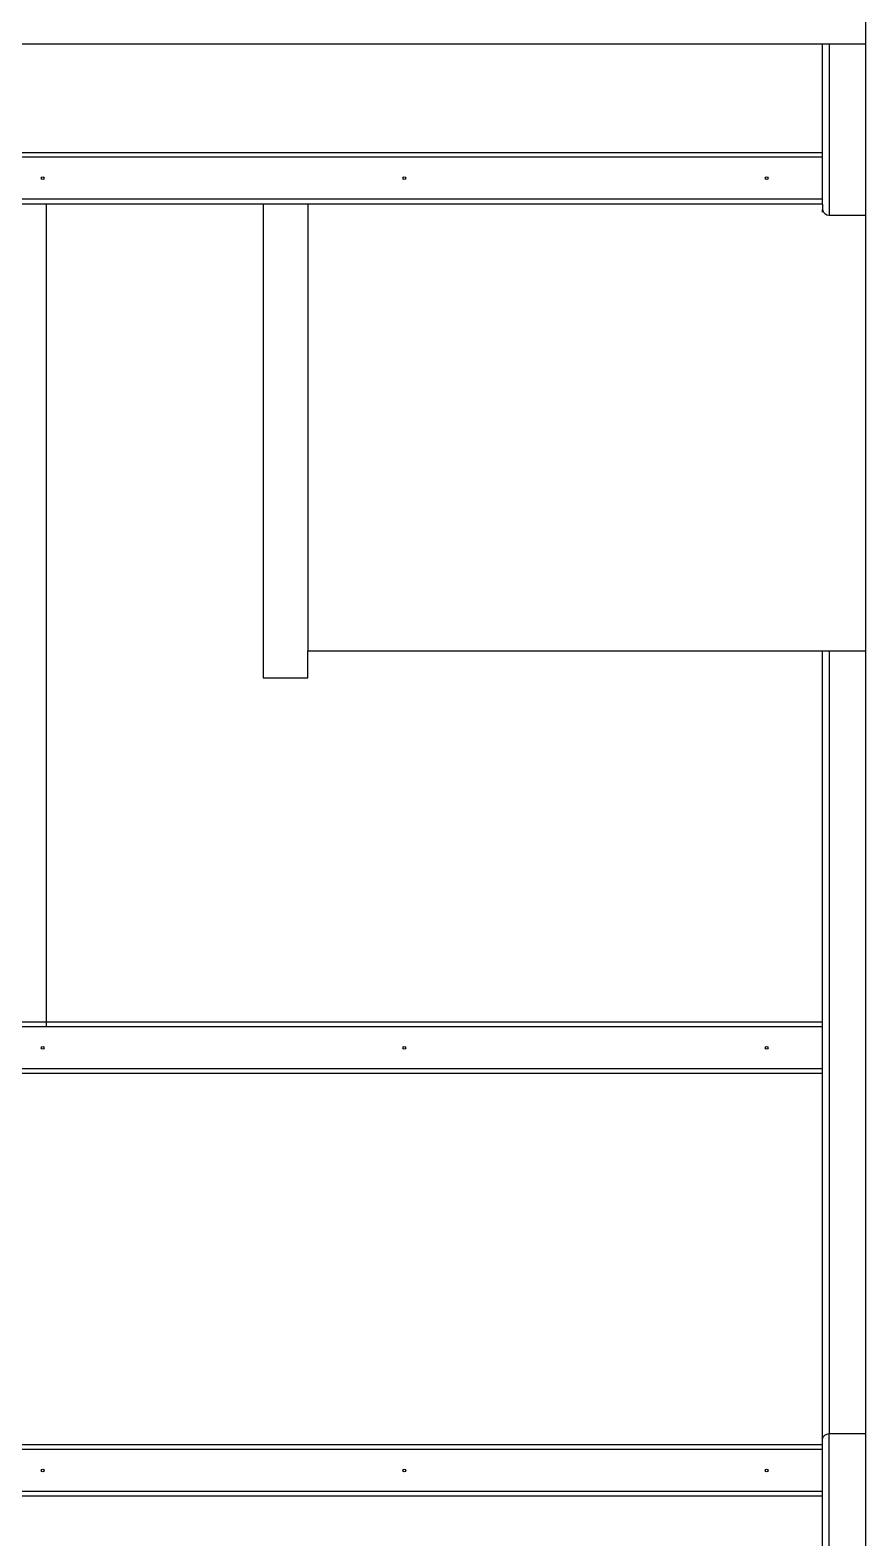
# Model space of a CAD drawing. Header units: inches. Extents: x 203 to 1065, y -1127 to 921.
# Drawn here: x 407.062 to 408.275, y 847.009 to 849.197 of the extents above; entities that cross this region are included whole.
import ezdxf

# ---------------------------------------------------------------- set-up
doc = ezdxf.new("R2010")
doc.units = ezdxf.units.IN
doc.header["$MEASUREMENT"] = 0
doc.linetypes.add('CONTINUA', pattern=[0])
doc.layers.add('CORTE PERFILES Y CERCHA', color=3, linetype='CONTINUA')
doc.layers.add('CORTE PROY', color=8, linetype='CONTINUA')

msp = doc.modelspace()

# ---------------------------------------------------------------- linework, layer by layer
at = {"layer": 'CORTE PERFILES Y CERCHA'}
msp.add_line((408.2747, 840.1751), (408.2747, 850.2171), dxfattribs=at)
at = {"layer": 'CORTE PROY', "ltscale": 0.5}
for p, q in [((408.2117, 848.9446), (408.2117, 849.177)), ((408.2215, 849.177), (408.2215, 848.9286)), ((408.2117, 849.0126), (405.9647, 849.0126)), ((408.2117, 848.9516), (405.9647, 848.9516)), ((408.2117, 844.7676), (408.2117, 847.1441)), ((408.2215, 844.7676), (408.2215, 847.1601)), ((408.2117, 847.1371), (405.9647, 847.1371)), ((408.2117, 847.0761), (405.9647, 847.0761))]:
    msp.add_line(p, q, dxfattribs=at)
at = {"layer": 'CORTE PROY', "color": 253, "ltscale": 0.5}
for p, q in [((407.0853, 847.7501), (407.0853, 848.9446)), ((408.2117, 848.9331), (408.2117, 848.9366)), ((408.2117, 847.1521), (408.2117, 848.2964)), ((408.2215, 848.2964), (408.2215, 847.1601)), ((408.2117, 847.7506), (405.9647, 847.7506)), ((408.2117, 847.6896), (405.9647, 847.6896))]:
    msp.add_line(p, q, dxfattribs=at)
at = {"layer": 'CORTE PROY', "ltscale": 0.5}
for points in [[(408.2747, 850.1572), (406.2487, 850.1572), (406.2487, 849.177), (408.2747, 849.177)], [(405.9647, 849.0196), (408.2117, 849.0196)], [(408.2117, 848.9446), (405.9647, 848.9446)], [(405.9647, 847.1441), (408.2117, 847.1441)], [(408.2117, 847.0691), (405.9647, 847.0691)]]:
    msp.add_lwpolyline(points, dxfattribs=at)
at = {"layer": 'CORTE PROY', "color": 253, "ltscale": 0.5}
for points in [[(407.3997, 848.9446), (407.3997, 848.2569), (407.4647, 848.2569), (407.4647, 848.2964)], [(407.4647, 848.9446), (407.4647, 848.2964), (408.2747, 848.2964), (408.2747, 848.2964)], [(405.9647, 847.7576), (408.2117, 847.7576)], [(408.2117, 847.6826), (405.9647, 847.6826)]]:
    msp.add_lwpolyline(points, dxfattribs=at)
at = {"layer": 'CORTE PROY', "ltscale": 0.5}
for points in [[(408.2117, 848.9446), (408.2117, 848.9366, 0.355123), (408.2215, 848.9286), (408.2747, 848.9286)], [(408.2117, 847.1441), (408.2117, 847.1521, -0.355123), (408.2215, 847.1601), (408.2747, 847.1601)]]:
    msp.add_lwpolyline(points, format="xyb", dxfattribs=at)
for centre in [(407.0797, 848.9821), (407.6047, 848.9821), (408.1307, 848.9821), (407.0797, 847.1066), (407.6047, 847.1066), (408.1307, 847.1066)]:
    msp.add_circle(centre, 0.002, dxfattribs=at)
at = {"layer": 'CORTE PROY', "color": 253, "ltscale": 0.5}
for centre in [(407.0797, 847.7201), (407.6047, 847.7201), (408.1307, 847.7201)]:
    msp.add_circle(centre, 0.002, dxfattribs=at)

doc.saveas('drawing.dxf')
